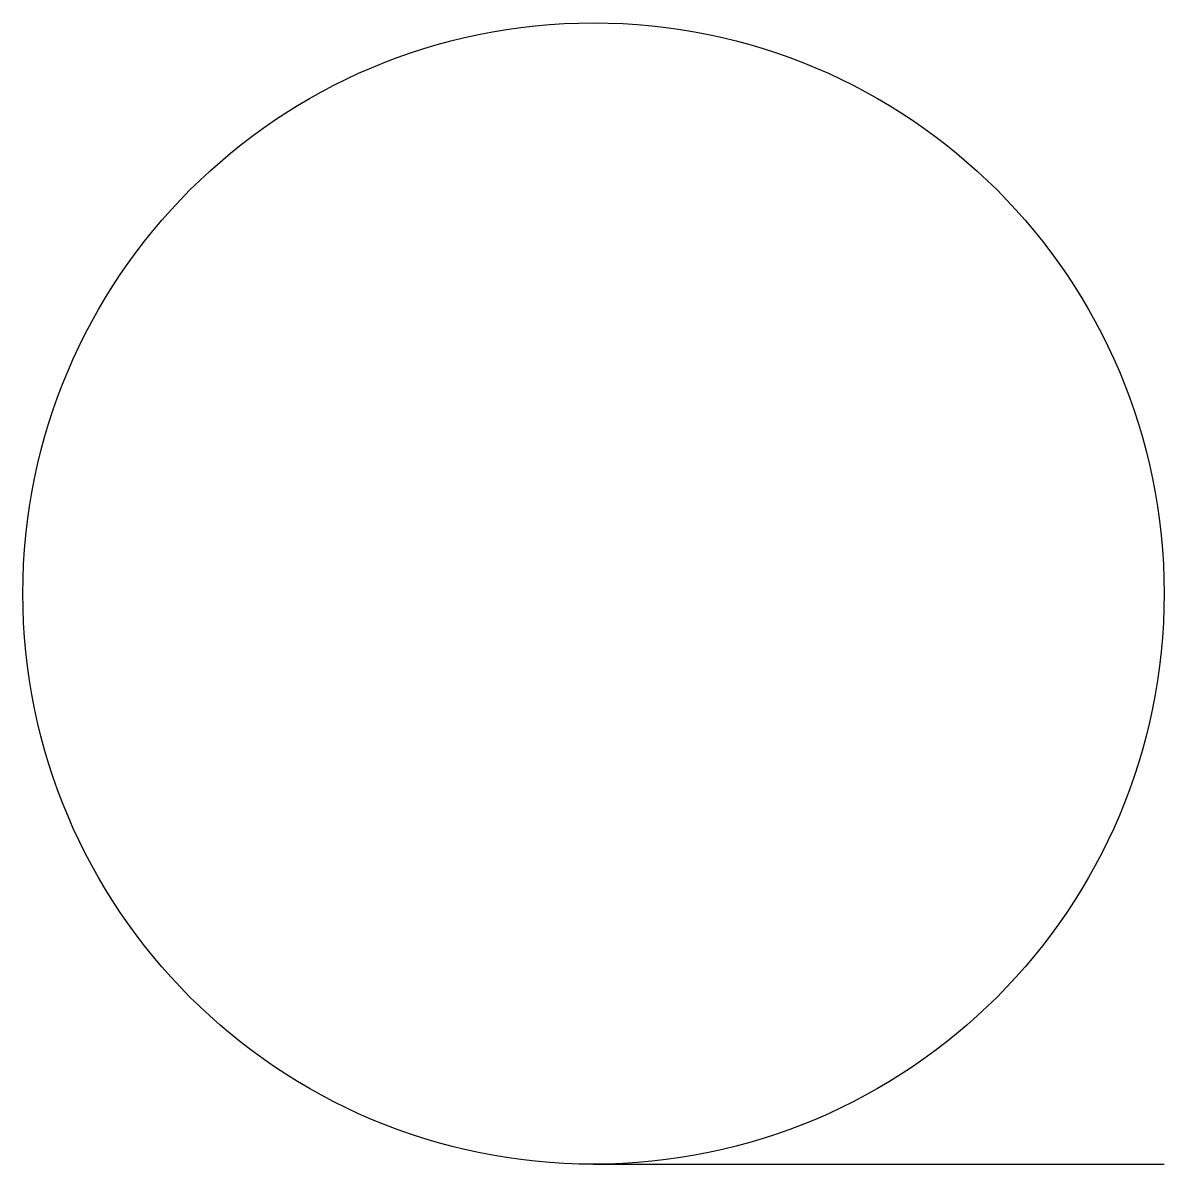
# Model space of a CAD drawing. Header units: metres. Extents: x -24629.39 to -24628.39, y 32636.93 to 32637.93.
import ezdxf

# ---------------------------------------------------------------- set-up
doc = ezdxf.new("R2010")
doc.units = ezdxf.units.M

# ---------------------------------------------------------------- blocks, each defined once
blk = doc.blocks.new('431050')
blk.add_line((0, 0), (0.5, 0))
blk.add_circle((0, 0.5), 0.5)

msp = doc.modelspace()

# ---------------------------------------------------------------- block references
msp.add_blockref('431050', (-24628.8901, 32636.931))

doc.saveas('drawing.dxf')
